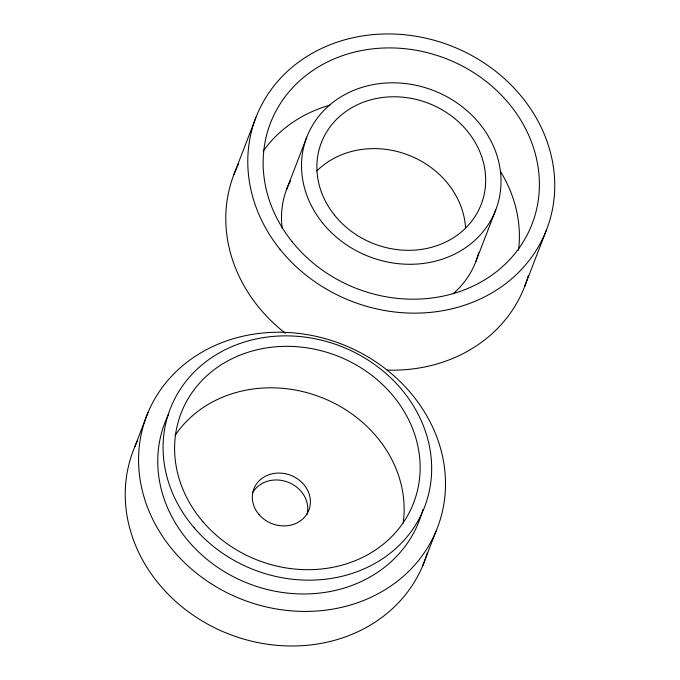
<?xml version="1.0" encoding="UTF-8"?>
<svg xmlns="http://www.w3.org/2000/svg" width="680" height="680" viewBox="0 0 680 680"><rect width="100%" height="100%" fill="white"/><g stroke="black" fill="none" stroke-linecap="round" stroke-linejoin="round"><path stroke-width="1.02" d="M233.861 174.683L255.867 117.657M134.691 447.032L148.028 412.471M286.748 189.057L306.756 137.215M475.771 261.715L495.779 209.873M524.663 286.467L546.669 229.44M422.705 565.769L436.041 531.207A155.78 137.029 21.1 0 0 265.999 332.732A155.78 137.029 21.1 0 0 174.071 551.573A155.78 137.029 21.1 0 0 436.041 531.207M427.201 553.154A155.78 137.029 21.1 0 1 229.16 634.159A155.78 137.029 21.1 0 1 137.462 440.929M252.909 492.252A29.495 25.942 21.1 0 1 288.745 482.477A29.495 25.942 21.1 0 1 307.012 514.556M422.866 509.524A136.306 119.901 21.1 0 1 250.078 584.154A136.306 119.901 21.1 0 1 168.776 413.89M175.041 435.523A124.619 109.624 21.1 0 1 320.714 397.171A124.619 109.624 21.1 0 1 403.129 523.303M263.194 151.181A140.199 123.326 21.1 0 1 329.885 105.171M500.421 171.403A140.199 123.326 21.1 0 1 518.5 250.333M478.592 252.824A101.252 89.072 21.1 0 1 453.186 293.666M282.149 227.919A101.252 89.072 21.1 0 1 290.606 180.566M316.854 170.909A85.68 75.37 21.1 0 1 408.28 155.031A85.68 75.37 21.1 0 1 465.562 228.072M527.178 279.233A155.78 137.029 21.1 0 1 387.124 370.09M285.311 333.2A155.78 137.029 21.1 0 1 236.827 167.629M237.226 166.761A155.78 137.029 21.1 0 1 238.476 164.169M528.266 275.561A155.78 137.029 21.1 0 1 527.459 278.324M259.037 514.582A29.495 25.942 21.1 0 0 308.626 510.731A29.495 25.942 21.1 0 0 276.437 473.152A29.495 25.942 21.1 0 0 259.037 514.582M194.148 527.782A136.306 119.901 21.1 0 0 423.376 509.966A136.306 119.901 21.1 0 0 274.584 336.294A136.306 119.901 21.1 0 0 194.148 527.782M202.997 521.798A124.619 109.624 21.1 0 0 412.573 505.512A124.619 109.624 21.1 0 0 276.539 346.732A124.619 109.624 21.1 0 0 202.997 521.798M322.371 222.7A101.252 89.072 21.1 0 0 493.587 215.024A101.252 89.072 21.1 0 0 387.838 82.917A101.252 89.072 21.1 0 0 322.371 222.7M334.509 215.135A85.68 75.37 21.1 0 0 479.383 208.641A85.68 75.37 21.1 0 0 389.903 96.858A85.68 75.37 21.1 0 0 334.509 215.135M292.026 241.604A140.199 123.326 21.1 0 0 529.1 230.979A140.199 123.326 21.1 0 0 382.678 48.059A140.199 123.326 21.1 0 0 292.026 241.604M279.888 249.169A155.78 137.029 21.1 0 0 543.303 237.362A155.78 137.029 21.1 0 0 380.613 34.111A155.78 137.029 21.1 0 0 279.888 249.169"/></g></svg>
